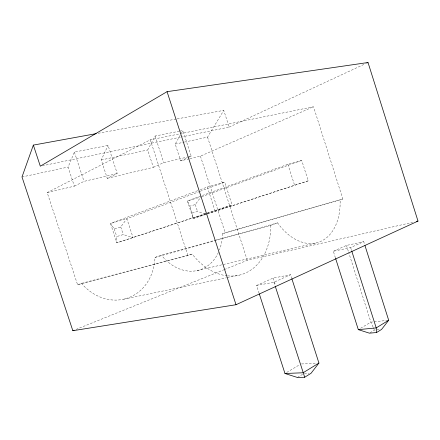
<?xml version="1.0" encoding="UTF-8"?>
<svg xmlns="http://www.w3.org/2000/svg" width="440" height="440" viewBox="0 0 440 440"><rect width="100%" height="100%" fill="white"/><g stroke="black" fill="none" stroke-linecap="round" stroke-linejoin="round"><path stroke-width="0.33" stroke-dasharray="2.2 1.65" d="M227.266 275.82A61.743 45.947 72.4 0 1 192.203 254.078L187.924 255.64L77.578 284.73L47.196 192.615L74.355 186.153L68.085 167.068L74.393 152.091L108.053 145.393L117.249 173.553L107.261 178.316L101.255 159.951L108.053 145.393M107.261 178.316L153.346 167.343L147.697 149.98L155.078 136.037L178.915 131.291M189.216 158.802L180.648 160.842L175.214 144.073L180.219 135.223M181.549 132.864L182.886 130.499L179.575 131.159M184.448 142.093L207.537 137.137L223.773 110.374L229.152 127.089L182.781 136.692M197.709 190.657L110.512 223.482L114.246 228.927L120.753 226.969L126.858 218.686L199.601 191.51M207.147 214.044L308.231 180.829L301.714 160.397L287.881 164.302L187.407 200.937L189.91 206.151L195.283 204.534L200.904 196.983M297.435 377.482L302.599 374.297M369.985 332.827L374.424 330.094L379.627 329.604M286.732 372.438L299.651 364.716M360.597 328.279L370.876 322.135L388.025 320.32M47.196 192.615L150.282 139.805L313.511 106.744L342.843 199.007L222.442 233.651A45.342 35.497 72.2 0 1 219.461 249.964M74.355 186.153L84.007 181.374L117.249 173.553M229.152 127.089L365.53 63.679M153.346 167.343L163.713 162.624L188.573 156.778M259.105 293.288L256.581 285.461L273.961 282.238L290.582 274.725L291.632 277.998M335.401 257.812L333.322 251.284L350.647 247.572L363.721 241.659L364.557 244.282M180.648 160.842L187.468 157.812M188.089 157.537L191.186 156.162L182.886 130.499M256.581 285.461L273.169 278.075L290.582 274.725M333.322 251.284L346.456 245.438L363.721 241.659M189.877 158.648L200.42 156.134L313.511 106.744M76.016 329.423L223.724 269.836M224.362 269.577L247.28 260.332L412.643 222.316M200.277 189.69L207.328 187.033L224.708 182.127L232.078 204.985L116.853 242.831L110.512 223.482L126.858 218.686L133.062 237.666L123.233 234.553L116.749 236.572L116.853 242.831L232.078 204.985M200.244 191.268L224.708 182.127M77.578 284.73L81.488 283.355A49.775 42.785 71.6 0 0 127.82 298.001A49.775 42.785 71.6 0 0 154.985 257.439L270.82 225.335L277.574 222.865A55.066 36.537 72.6 0 0 319.121 242.061A55.066 36.537 72.6 0 0 340.109 200.002M201.548 196.746L301.714 160.397M154.985 257.439L161.447 255.156L215.551 240.114M222.442 233.651L342.843 199.007M206.767 214.032L193.111 218.526L187.407 200.937L200.261 197.17M207.416 213.818L308.231 180.829M205.86 214.462L193.111 218.526L192.165 213.109L189.91 206.151M192.165 213.109L197.522 211.437L206.498 214.258M216.211 239.932L277.574 222.865M81.488 283.355L192.203 254.078M189.228 156.624L191.186 156.162M197.065 270.584L315.761 243.018M22 176.963L68.085 167.068M101.255 159.951L147.697 149.98M175.214 144.073L183.788 142.236M123.761 299.173L226.468 277.8M227.139 277.662L239.223 275.149M42.328 165.776L182.111 136.829M98.181 133.276L176.506 118.993M177.183 118.872L223.773 110.374M301.493 363.974L316.921 363.154M304.409 373.566L309.034 373.389M373.06 327.03L370.876 322.135L348.733 252.588M373.334 327.641L374.424 330.094M74.393 152.091L84.007 181.374M120.753 226.969L123.233 234.553M114.246 228.927L116.749 236.572M155.078 136.037L163.713 162.624M150.282 139.805L187.924 255.64M207.537 137.137L247.28 260.332M200.42 156.134L225.159 232.694M207.328 187.033L214.891 210.436M195.283 204.534L197.522 211.437M273.169 278.075L275.473 285.236M273.961 282.238L275.006 285.5M287.881 164.302L294.558 185.169M350.647 247.572L351.478 250.184M346.456 245.438L348.524 251.933M218.433 252.417A45.342 35.497 72.2 0 1 161.447 255.156M270.82 225.335A61.743 45.947 72.4 0 1 227.942 275.886"/><path stroke-width="0.66" d="M33.358 145.101L22 176.963L72.831 330.704L236.016 304.722L418 221.084L368.022 62.519L167.062 91.668L40.315 166.194L33.358 145.101L96.157 133.65M291.841 278.652L318.934 363.05L311.02 373.313L304.706 377.24L297.435 377.482L284.972 373.489L259.314 293.937M364.969 245.591L388.685 320.249L381.579 329.417L376.596 332.519L369.43 333.168L358.314 329.643L335.61 258.467M318.934 363.05L303.094 372.768L284.972 373.489M388.685 320.249L376.211 327.905L358.314 329.643M366.779 63.102L368.022 62.519M72.831 330.704L74.107 330.193M416.664 221.392L418 221.084M304.706 377.24L275.22 286.149M167.062 91.668L236.016 304.722M351.687 250.839L376.211 327.905L376.596 332.519"/></g></svg>
